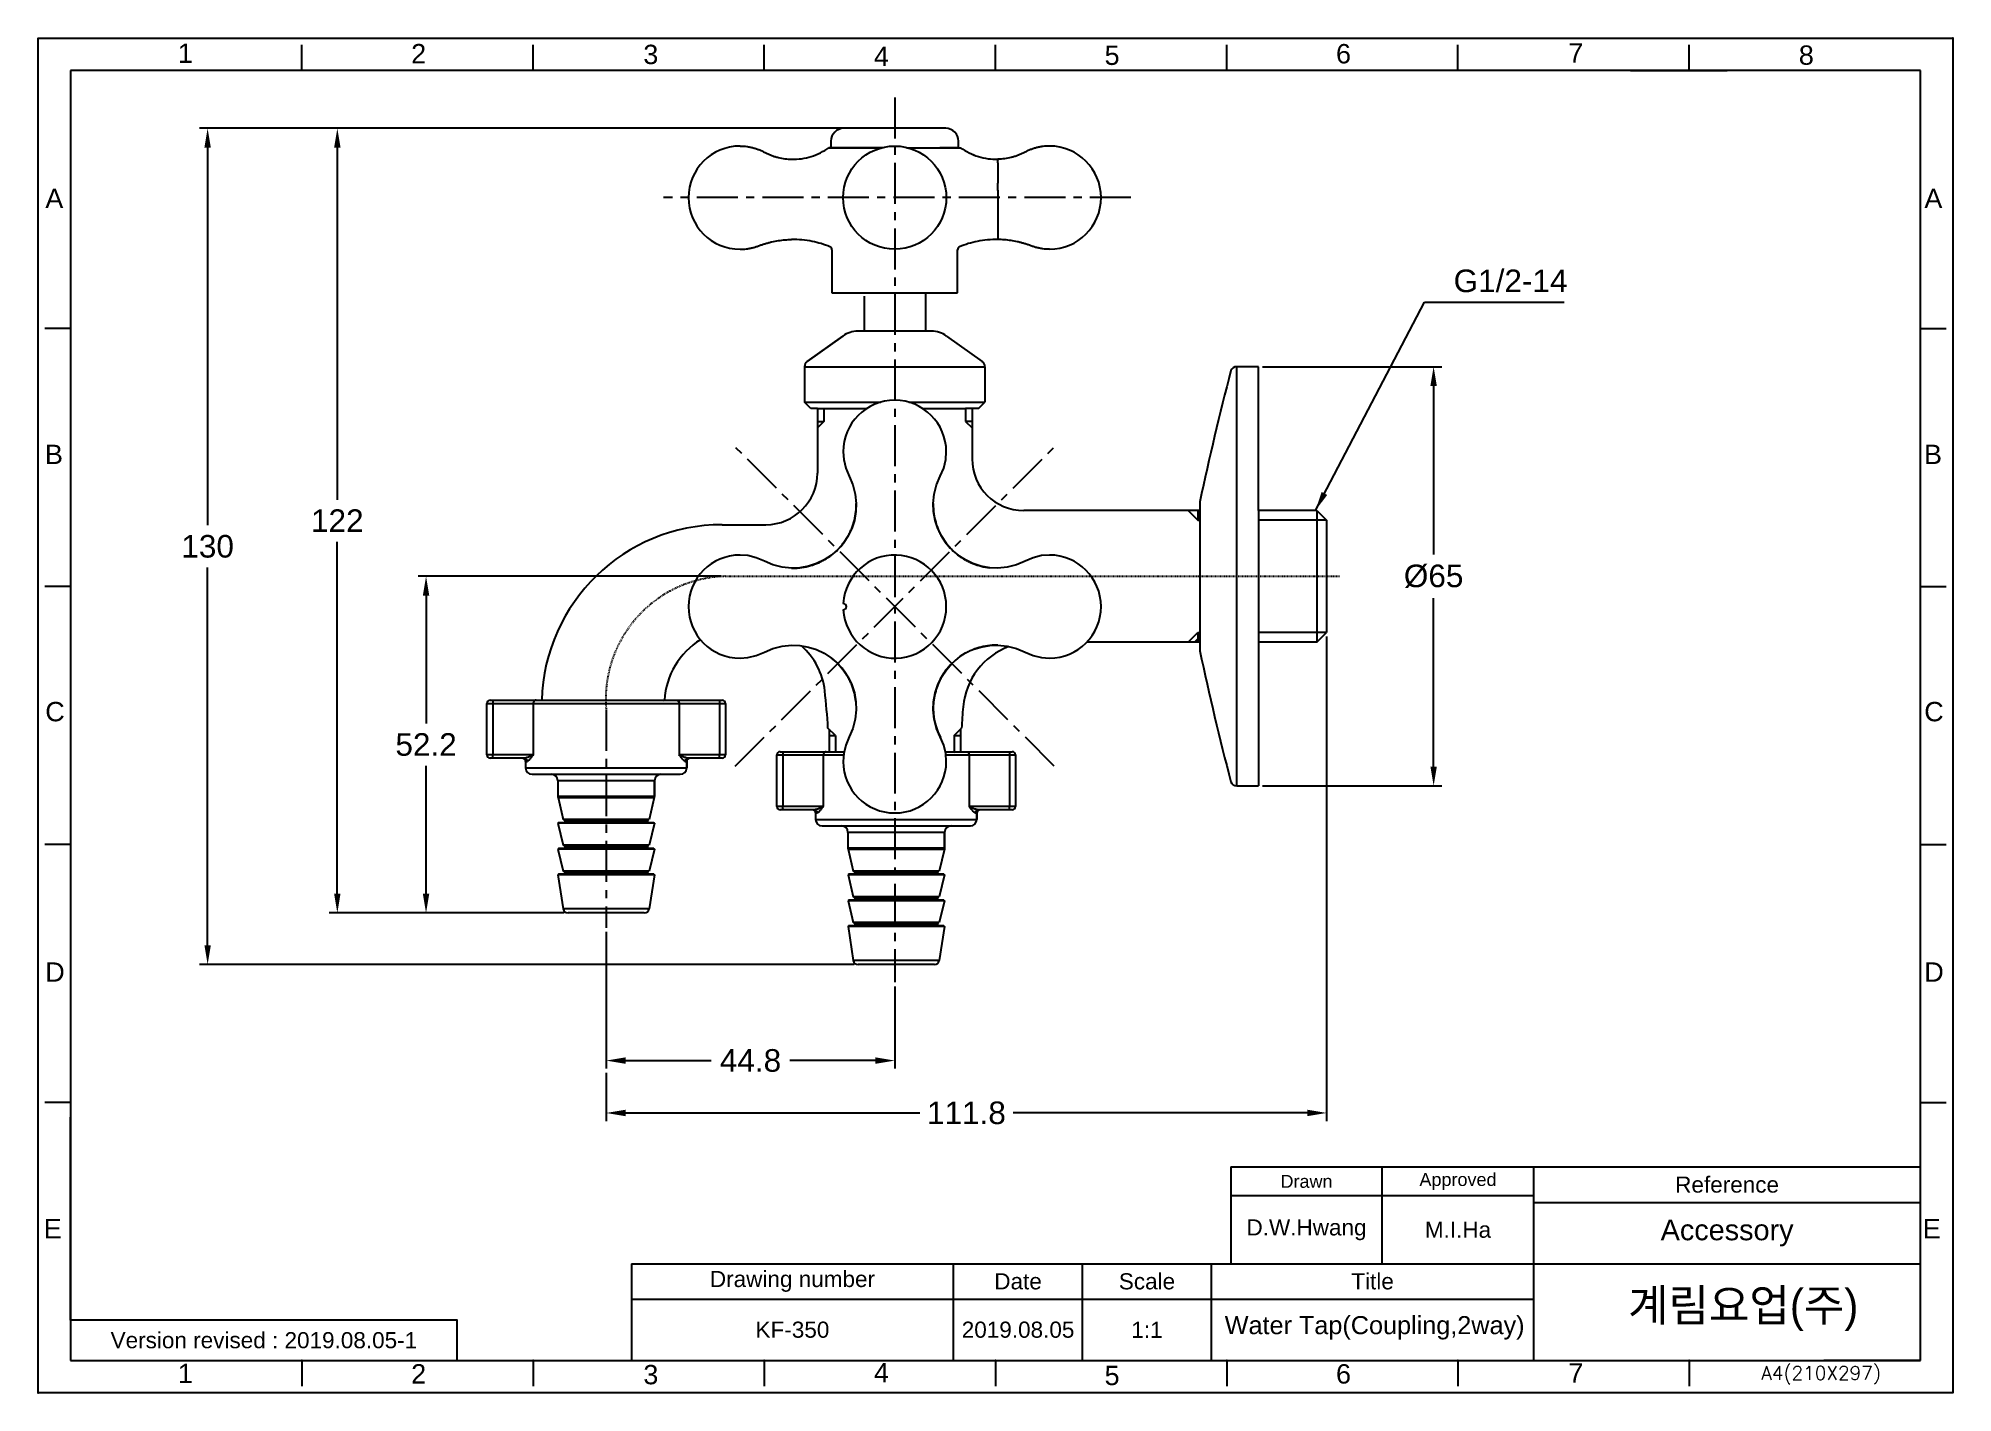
# Model space of a CAD drawing. Header units: millimetres. Extents: x 2844 to 3141, y 539 to 749.
import ezdxf

# ---------------------------------------------------------------- set-up
doc = ezdxf.new("R2010")
doc.units = ezdxf.units.MM
doc.header["$LTSCALE"] = 0.1
for name, pattern in [('CENTER', [0.6, 0.375, -0.075, 0.075, -0.075]), ('CENTERX2', [101.6, 63.5, -12.7, 12.7, -12.7]), ('PHANTOM', [0.8, 0.45, -0.05, 0.1, -0.05, 0.1, -0.05])]:
    doc.linetypes.add(name, pattern=pattern)
doc.layers.add('1', color=7, linetype='Continuous', true_color=0xffffff)
for name, color, linetype in [('2', 2, 'Continuous'), ('5', 4, 'PHANTOM'), ('CENTER', 1, 'CENTERX2'), ('DEF_LAYER_AXIS', 7, 'Continuous'), ('DEF_LAYER_ROUND_FEAT', 7, 'Continuous'), ('DIM', 3, 'Continuous'), ('FORM', 7, 'Continuous'), ('TEXT', 2, 'Continuous')]:
    doc.layers.add(name, color=color, linetype=linetype)
doc.styles.add('ROMANS', font='romans')
doc.styles.get("Standard").update_dxf_attribs({"font": 'arial.ttf'})
doc.dimstyles.new('ISO-25', dxfattribs={"dimtxt": 3.5, "dimasz": 3, "dimexe": 1.25, "dimexo": 0.625, "dimgap": 1.5, "dimtad": 1, "dimtih": 1, "dimtoh": 1, "dimdec": 1, "dimdsep": 46, "dimtxsty": 'Standard', "dimcen": 2.5, "dimclrd": 256, "dimclre": 256, "dimclrt": 256, "dimadec": 0, "dimazin": 2, "dimtfac": 1, "dimtdec": 1, "dimtmove": 0, "dimatfit": 3, "dimfxl": 1, "dimarcsym": 0})

# ---------------------------------------------------------------- blocks, each defined once
blk = doc.blocks.new('*D32')
at = {"layer": 'Defpoints', "color": 0, "transparency": 16777216}
for p in [(2870.39, 735.04), (2971.3, 735.04), (2971.3, 605.38)]:
    blk.add_point(p, dxfattribs=at)
at = {"layer": 'DIM', "lineweight": -2, "transparency": 16777216}
for p, q in [((2970.68, 735.04), (2869.14, 735.04)), ((2870.39, 732.04), (2870.39, 673.5)), ((2870.39, 608.38), (2870.39, 666.92)), ((2970.68, 605.38), (2869.14, 605.38))]:
    blk.add_line(p, q, dxfattribs=at)
at = {"layer": 'DIM', "transparency": 16777216}
for points in [[(2869.89, 732.04), (2870.89, 732.04), (2870.39, 735.04)], [(2869.89, 608.38), (2870.89, 608.38), (2870.39, 605.38)]]:
    blk.add_solid(points, dxfattribs=at)
at = {"layer": 'DIM', "transparency": 16777216, "insert": (2870.39, 670.21), "char_height": 3.5, "attachment_point": 5}
blk.add_mtext('130', dxfattribs=at)
blk = doc.blocks.new('*D33')
at = {"layer": 'Defpoints', "color": 0, "transparency": 16777216}
for p in [(2932.22, 611.06), (2976.99, 602.63), (2976.99, 590.49)]:
    blk.add_point(p, dxfattribs=at)
at = {"layer": 'DIM', "lineweight": -2, "transparency": 16777216}
for p, q in [((2932.22, 610.43), (2932.22, 589.24)), ((2976.99, 602), (2976.99, 589.24)), ((2935.22, 590.49), (2948.49, 590.49)), ((2973.99, 590.49), (2960.73, 590.49))]:
    blk.add_line(p, q, dxfattribs=at)
at = {"layer": 'DIM', "transparency": 16777216}
for points in [[(2935.22, 590.99), (2935.22, 589.99), (2932.22, 590.49)], [(2973.99, 590.99), (2973.99, 589.99), (2976.99, 590.49)]]:
    blk.add_solid(points, dxfattribs=at)
at = {"layer": 'DIM', "transparency": 16777216, "insert": (2954.61, 590.49), "char_height": 3.5, "attachment_point": 5}
blk.add_mtext('44.8', dxfattribs=at)
blk = doc.blocks.new('*D34')
at = {"layer": 'Defpoints', "color": 0, "transparency": 16777216}
for p in [(3043.99, 656.88), (2932.22, 589.24), (3043.99, 582.37)]:
    blk.add_point(p, dxfattribs=at)
at = {"layer": 'DIM', "lineweight": -2, "transparency": 16777216}
for p, q in [((3043.99, 656.25), (3043.99, 581.12)), ((2932.22, 588.61), (2932.22, 581.12)), ((2935.22, 582.37), (2980.86, 582.37)), ((3040.99, 582.37), (2995.35, 582.37))]:
    blk.add_line(p, q, dxfattribs=at)
at = {"layer": 'DIM', "transparency": 16777216}
for points in [[(2935.22, 582.87), (2935.22, 581.87), (2932.22, 582.37)], [(3040.99, 582.87), (3040.99, 581.87), (3043.99, 582.37)]]:
    blk.add_solid(points, dxfattribs=at)
at = {"layer": 'DIM', "transparency": 16777216, "insert": (2988.11, 582.37), "char_height": 3.5, "attachment_point": 5}
blk.add_mtext('111.8', dxfattribs=at)
blk = doc.blocks.new('*D35')
at = {"layer": 'Defpoints', "color": 0, "transparency": 16777216}
for p in [(2950.68, 665.58), (2904.28, 613.38), (2926.3, 613.38)]:
    blk.add_point(p, dxfattribs=at)
at = {"layer": 'DIM', "lineweight": -2, "transparency": 16777216}
for p, q in [((2950.05, 665.58), (2903.03, 665.58)), ((2904.28, 662.58), (2904.28, 642.77)), ((2904.28, 616.38), (2904.28, 636.19)), ((2925.68, 613.38), (2903.03, 613.38))]:
    blk.add_line(p, q, dxfattribs=at)
at = {"layer": 'DIM', "transparency": 16777216}
for points in [[(2903.78, 662.58), (2904.78, 662.58), (2904.28, 665.58)], [(2903.78, 616.38), (2904.78, 616.38), (2904.28, 613.38)]]:
    blk.add_solid(points, dxfattribs=at)
at = {"layer": 'DIM', "transparency": 16777216, "insert": (2904.28, 639.48), "char_height": 3.5, "attachment_point": 5}
blk.add_mtext('52.2', dxfattribs=at)
blk = doc.blocks.new('*D36')
at = {"layer": 'Defpoints', "color": 0, "transparency": 16777216}
for p in [(2890.51, 735.04), (2971.3, 735.04), (2926.3, 613.38)]:
    blk.add_point(p, dxfattribs=at)
at = {"layer": 'DIM', "lineweight": -2, "transparency": 16777216}
for p, q in [((2970.68, 735.04), (2889.26, 735.04)), ((2890.51, 732.04), (2890.51, 677.46)), ((2890.51, 616.38), (2890.51, 670.95)), ((2925.68, 613.38), (2889.26, 613.38))]:
    blk.add_line(p, q, dxfattribs=at)
at = {"layer": 'DIM', "transparency": 16777216}
for points in [[(2890.01, 732.04), (2891.01, 732.04), (2890.51, 735.04)], [(2890.01, 616.38), (2891.01, 616.38), (2890.51, 613.38)]]:
    blk.add_solid(points, dxfattribs=at)
at = {"layer": 'DIM', "transparency": 16777216, "insert": (2890.51, 674.21), "char_height": 3.5, "attachment_point": 5}
blk.add_mtext('122', dxfattribs=at)
blk = doc.blocks.new('*D39')
at = {"layer": 'Defpoints', "color": 0, "transparency": 16777216}
for p in [(3033.4, 698.08), (3060.59, 698.08), (3033.4, 633.08)]:
    blk.add_point(p, dxfattribs=at)
at = {"layer": 'DIM', "linetype": 'ByBlock', "lineweight": -2, "transparency": 16777216}
for p, q in [((3034.02, 698.08), (3061.84, 698.08)), ((3060.59, 695.08), (3060.59, 668.96)), ((3060.59, 636.08), (3060.59, 662.19)), ((3034.02, 633.08), (3061.84, 633.08))]:
    blk.add_line(p, q, dxfattribs=at)
at = {"layer": 'DIM', "transparency": 16777216}
for points in [[(3060.09, 695.08), (3061.09, 695.08), (3060.59, 698.08)], [(3060.09, 636.08), (3061.09, 636.08), (3060.59, 633.08)]]:
    blk.add_solid(points, dxfattribs=at)
at = {"layer": 'DIM', "transparency": 16777216, "insert": (3060.59, 665.58), "char_height": 3.5, "attachment_point": 5, "bg_fill": 3, "box_fill_scale": 1.1, "bg_fill_color": 256, "bg_fill_true_color": 13158600, "bg_fill_transparency": 0}
blk.add_mtext('%%C65', dxfattribs=at)

msp = doc.modelspace()

# ---------------------------------------------------------------- linework, layer by layer
at = {"color": 7, "linetype": 'Continuous'}
for p, q in [((3096.12, 744), (3064.64, 744)), ((2966.77, 732.04), (2975.01, 732.04)), ((2966.81, 732.04), (2966.77, 732.04)), ((2975.11, 732.04), (2966.81, 732.04)), ((2978.88, 732.04), (2987.17, 732.04)), ((2978.98, 732.04), (2987.21, 732.04)), ((2986.89, 732.04), (2983.99, 732.04)), ((2987.21, 732.04), (2987.17, 732.04)), ((2987.21, 732.04), (2987.17, 732.04)), ((2992.99, 730.24), (2992.99, 730.1)), ((2992.99, 729.71), (2992.99, 728.39)), ((2992.99, 728.38), (2992.99, 728.39)), ((2992.99, 728.38), (2992.99, 726.52)), ((2992.99, 725.43), (2992.99, 724.29)), ((2992.99, 724.29), (2992.99, 719.91)), ((2992.99, 719.91), (2992.99, 717.8)), ((2967.24, 716.21), (2967.24, 709.54)), ((2967.24, 716.21), (2967.24, 709.54)), ((2986.74, 709.54), (2986.74, 716.21)), ((2986.74, 709.54), (2986.74, 716.21)), ((2967.24, 709.54), (2986.74, 709.54)), ((2972.24, 709.04), (2972.24, 703.58)), ((2981.74, 709.54), (2981.74, 703.58)), ((2968.95, 702.83), (2963.41, 698.88)), ((2985.04, 702.83), (2990.57, 698.88)), ((2962.99, 698.06), (2962.99, 692.58)), ((2990.99, 698.06), (2990.99, 692.58)), ((3033.4, 675.78), (3033.4, 698.08)), ((2971.02, 676.88), (2971.01, 676.88)), ((3033.4, 675.86), (3033.4, 633.08)), ((2970.32, 673), (2970.32, 673)), ((2983.66, 673), (2983.67, 673)), ((2960.99, 666.86), (2960.99, 666.86)), ((2964.87, 667.55), (2964.87, 667.55)), ((2989.12, 667.55), (2989.12, 667.55)), ((2989.12, 654.21), (2989.12, 654.21)), ((2992.99, 654.9), (2992.99, 654.9)), ((2983.66, 648.75), (2983.67, 648.75)), ((2919.72, 636.88), (2919.72, 635.88)), ((2944.72, 636.88), (2944.72, 635.88)), ((2924.72, 633.88), (2924.72, 631.49)), ((2939.72, 633.88), (2939.72, 631.49)), ((3030.06, 633.08), (3033.4, 633.08)), ((2924.75, 631.27), (2925.54, 627.88)), ((2939.69, 631.27), (2938.9, 627.88)), ((2924.82, 627.38), (2924.74, 627.28)), ((2924.74, 627.28), (2925.54, 623.88)), ((2939.7, 627.28), (2924.74, 627.28)), ((2939.62, 627.38), (2924.82, 627.38)), ((2938.9, 627.88), (2925.54, 627.88)), ((2925.8, 627.68), (2925.6, 627.88)), ((2925.8, 627.68), (2925.8, 627.38)), ((2925.8, 627.68), (2938.64, 627.68)), ((2938.64, 627.68), (2938.84, 627.88)), ((2938.64, 627.68), (2938.64, 627.38)), ((2939.7, 627.28), (2938.9, 623.88)), ((2939.62, 627.38), (2939.7, 627.28)), ((2964.72, 628.88), (2964.72, 627.88)), ((2989.72, 628.88), (2989.72, 627.88)), ((2938.9, 623.88), (2925.54, 623.88)), ((2925.81, 623.68), (2925.61, 623.88)), ((2938.63, 623.68), (2938.83, 623.88)), ((2969.72, 625.88), (2969.72, 623.49)), ((2984.72, 625.88), (2984.72, 623.49)), ((2924.82, 623.38), (2924.74, 623.28)), ((2924.74, 623.28), (2925.54, 619.88)), ((2939.7, 623.28), (2924.74, 623.28)), ((2939.62, 623.38), (2924.82, 623.38)), ((2925.81, 623.68), (2925.81, 623.38)), ((2925.81, 623.68), (2938.63, 623.68)), ((2938.63, 623.68), (2938.63, 623.38)), ((2939.7, 623.28), (2938.9, 619.88)), ((2939.62, 623.38), (2939.7, 623.28)), ((2969.75, 623.27), (2970.54, 619.88)), ((2984.69, 623.27), (2983.9, 619.88)), ((2924.81, 619.38), (2924.74, 619.29)), ((2939.71, 619.29), (2924.74, 619.29)), ((2924.74, 619.29), (2925.56, 614.01)), ((2939.63, 619.38), (2924.81, 619.38)), ((2938.9, 619.88), (2925.54, 619.88)), ((2925.8, 619.68), (2925.6, 619.88)), ((2925.8, 619.68), (2938.64, 619.68)), ((2925.8, 619.68), (2925.8, 619.38)), ((2938.64, 619.68), (2938.84, 619.88)), ((2938.64, 619.68), (2938.64, 619.38)), ((2939.71, 619.29), (2938.88, 614.01)), ((2939.63, 619.38), (2939.71, 619.29)), ((2969.82, 619.38), (2969.74, 619.28)), ((2969.74, 619.28), (2970.54, 615.88)), ((2984.7, 619.28), (2969.74, 619.28)), ((2984.62, 619.38), (2969.82, 619.38)), ((2983.9, 619.88), (2970.54, 619.88)), ((2970.8, 619.68), (2970.6, 619.88)), ((2970.8, 619.68), (2970.8, 619.38)), ((2970.8, 619.68), (2983.64, 619.68)), ((2983.64, 619.68), (2983.84, 619.88)), ((2983.64, 619.68), (2983.64, 619.38)), ((2984.7, 619.28), (2983.9, 615.88)), ((2984.62, 619.38), (2984.7, 619.28)), ((2969.82, 615.38), (2969.74, 615.28)), ((2969.74, 615.28), (2970.54, 611.88)), ((2984.7, 615.28), (2969.74, 615.28)), ((2984.62, 615.38), (2969.82, 615.38)), ((2983.9, 615.88), (2970.54, 615.88)), ((2970.81, 615.68), (2970.61, 615.88)), ((2970.81, 615.68), (2970.81, 615.38)), ((2970.81, 615.68), (2983.63, 615.68)), ((2983.63, 615.68), (2983.83, 615.88)), ((2983.63, 615.68), (2983.63, 615.38)), ((2984.7, 615.28), (2983.9, 611.88)), ((2984.62, 615.38), (2984.7, 615.28)), ((2983.9, 611.88), (2970.54, 611.88)), ((2970.8, 611.68), (2970.6, 611.88)), ((2983.64, 611.68), (2983.84, 611.88)), ((2969.81, 611.38), (2969.74, 611.29)), ((2984.71, 611.29), (2969.74, 611.29)), ((2969.74, 611.29), (2970.56, 606.01)), ((2984.63, 611.38), (2969.81, 611.38)), ((2970.8, 611.68), (2983.64, 611.68)), ((2970.8, 611.68), (2970.8, 611.38)), ((2983.64, 611.68), (2983.64, 611.38)), ((2984.71, 611.29), (2983.88, 606.01)), ((2984.63, 611.38), (2984.71, 611.29)), ((2849.12, 550.25), (2849.12, 581.73))]:
    msp.add_line(p, q, dxfattribs=at)
at = {"color": 0, "linetype": 'ByBlock'}
for p, q in [((2964.99, 691.58), (2964.99, 681.58)), ((2988.99, 691.58), (2988.99, 683.78)), ((3024.33, 675.78), (2996.99, 675.78)), ((3043.99, 673.08), (3043.99, 658.08)), ((3024.31, 655.38), (3006.8, 655.38))]:
    msp.add_line(p, q, dxfattribs=at)
at = {"color": 0, "linetype": 'Continuous'}
msp.add_line((2950.22, 673.58), (2956.99, 673.58), dxfattribs=at)
at = {"color": 7, "linetype": 'Continuous'}
for points in [[(2968.99, 684.88), (2969.08, 683.67), (2969.4, 682.36), (2969.94, 681.09), (2970.5, 679.77), (2970.87, 678.33), (2971.01, 676.88)], [(2982.97, 676.88), (2983.11, 678.33), (2983.48, 679.77), (2984.04, 681.09), (2984.58, 682.36), (2984.9, 683.67), (2984.99, 684.88)], [(2971.01, 676.88), (2970.96, 675.62), (2970.72, 674.25), (2970.32, 673)], [(2983.67, 673), (2983.26, 674.25), (2983.02, 675.62), (2982.97, 676.88)], [(2970.32, 673), (2969.76, 671.83), (2968.99, 670.67), (2968.15, 669.72)], [(2985.83, 669.72), (2985, 670.67), (2984.23, 671.83), (2983.67, 673)], [(2960.99, 666.86), (2959.54, 667), (2958.1, 667.37), (2956.78, 667.93), (2955.51, 668.47), (2954.2, 668.79), (2952.99, 668.88)], [(2968.15, 669.72), (2967.2, 668.88), (2966.04, 668.11), (2964.87, 667.55)], [(2989.12, 667.55), (2987.94, 668.11), (2986.78, 668.88), (2985.83, 669.72)], [(3000.99, 668.88), (2999.78, 668.79), (2998.47, 668.47), (2997.2, 667.93), (2995.89, 667.37), (2994.44, 667), (2992.99, 666.86)], [(2964.87, 667.55), (2963.62, 667.15), (2962.25, 666.91), (2960.99, 666.86)], [(2992.99, 666.86), (2991.74, 666.91), (2990.36, 667.15), (2989.12, 667.55)], [(2952.99, 652.88), (2954.2, 652.97), (2955.51, 653.29), (2956.78, 653.83), (2958.1, 654.39), (2959.54, 654.76), (2960.99, 654.9)], [(2960.99, 654.9), (2962.25, 654.85), (2963.62, 654.61), (2964.87, 654.21)], [(2964.87, 654.21), (2966.04, 653.64), (2967.2, 652.87), (2968.15, 652.04)], [(2989.12, 654.21), (2990.36, 654.61), (2991.74, 654.85), (2992.99, 654.9)], [(2992.99, 654.9), (2994.44, 654.76), (2995.89, 654.39), (2997.2, 653.83), (2998.47, 653.29), (2999.78, 652.97), (3000.99, 652.88)], [(2968.15, 652.04), (2968.99, 651.09), (2969.76, 649.93), (2970.32, 648.75)], [(2983.67, 648.75), (2984.23, 649.93), (2985, 651.09), (2985.83, 652.04)], [(2970.32, 648.75), (2970.72, 647.51), (2970.96, 646.13), (2971.01, 644.88)], [(2982.97, 644.88), (2983.02, 646.13), (2983.26, 647.51), (2983.67, 648.75)], [(2971.01, 644.88), (2970.87, 643.43), (2970.5, 641.98), (2969.94, 640.67), (2969.4, 639.4), (2969.08, 638.09), (2968.99, 636.88)], [(2984.99, 636.88), (2984.9, 638.09), (2984.58, 639.4), (2984.04, 640.67), (2983.48, 641.98), (2983.11, 643.43), (2982.97, 644.88)]]:
    msp.add_lwpolyline(points, dxfattribs=at)
msp.add_circle((2976.99, 724.29), 8, dxfattribs=at)
for centre, radius, start, end in [((2952.99, 724.29), 8, 90, 270), ((2952.99, 724.29), 8, 90, 270), ((2961.21, 739.78), 9.54, 268.7224, 287.2224), ((2961.21, 739.78), 9.54, 268.7224, 287.2224), ((2961.2, 739.78), 9.54, 287.2635, 305.7588), ((2961.2, 739.78), 9.54, 287.2635, 305.7637), ((2992.79, 739.78), 9.54, 234.2332, 252.7365), ((2992.79, 739.78), 9.54, 234.2363, 252.7365), ((2992.78, 739.78), 9.54, 252.7776, 271.2776), ((2992.78, 739.78), 9.54, 252.7776, 271.2776), ((3000.99, 724.29), 8, 270, 90), ((3000.99, 724.29), 8, 270, 90), ((2957.33, 725.97), 35.67, 359.1237, 0.8761), ((2961.21, 702.79), 15.01, 78.5553, 90.819), ((2961.21, 702.79), 15.01, 78.5553, 90.819), ((2992.78, 702.79), 15.01, 89.181, 101.4447), ((2992.78, 702.79), 15.01, 89.181, 101.4447), ((2976.99, 684.88), 8, 0, 180), ((2961.23, 676.63), 9.78, 338.2164, 353.9937), ((2961.22, 676.64), 9.8, 353.9972, 357.5123), ((2961.24, 676.64), 9.78, 357.5118, 1.4267), ((2992.74, 676.64), 9.78, 178.5733, 182.4878), ((2992.77, 676.64), 9.8, 182.4873, 186.0028), ((2992.75, 676.63), 9.78, 186.0062, 201.7836), ((2961.23, 676.64), 9.79, 322.5689, 330.5381), ((2961.22, 676.64), 9.8, 330.5436, 334.5468), ((2961.24, 676.63), 9.78, 334.5466, 338.2125), ((2992.74, 676.63), 9.78, 201.7875, 205.4534), ((2992.76, 676.64), 9.8, 205.4532, 209.4564), ((2992.75, 676.64), 9.79, 209.4619, 217.4311), ((2952.99, 660.88), 8, 90, 270), ((2961.23, 676.64), 9.79, 299.4619, 307.4311), ((2961.23, 676.65), 9.8, 307.437, 322.563), ((2992.76, 676.65), 9.8, 217.437, 232.563), ((2992.75, 676.64), 9.79, 232.5689, 240.5381), ((3000.99, 660.88), 8, 270, 90), ((2961.24, 676.63), 9.78, 268.5733, 272.4882), ((2961.23, 676.65), 9.8, 272.4877, 276.0028), ((2961.24, 676.64), 9.78, 276.0063, 291.7836), ((2961.24, 676.63), 9.78, 291.7875, 295.4534), ((2961.23, 676.65), 9.8, 295.4532, 299.4564), ((2992.76, 676.65), 9.8, 240.5436, 244.5468), ((2992.75, 676.63), 9.78, 244.5466, 248.2125), ((2992.75, 676.64), 9.78, 248.2164, 263.9938), ((2992.75, 645.12), 9.79, 119.4619, 207.5155), ((2992.76, 645.11), 9.8, 115.4532, 119.4564), ((2992.75, 645.13), 9.78, 111.7875, 115.4534), ((2992.75, 645.12), 9.78, 96.0063, 111.7836), ((2992.75, 645.1), 9.8, 92.4877, 96.0028), ((2992.75, 645.13), 9.78, 88.5733, 92.4882), ((2961.23, 645.11), 9.8, 37.437, 52.563), ((2961.23, 645.12), 9.79, 29.4619, 37.4311), ((2992.75, 645.12), 9.79, 142.5689, 150.5381), ((2961.22, 645.11), 9.8, 25.4532, 29.4564), ((2961.24, 645.12), 9.78, 21.7875, 25.4534), ((2961.23, 645.12), 9.78, 6.0062, 21.7836), ((2992.75, 645.12), 9.78, 158.2164, 173.9937), ((2992.74, 645.12), 9.78, 154.5466, 158.2125), ((2992.76, 645.11), 9.8, 150.5436, 154.5468), ((2976.99, 636.88), 8, 180, 0)]:
    msp.add_arc(centre, radius, start, end, dxfattribs=at)
at = {"color": 0, "linetype": 'ByBlock'}
for centre, radius, start, end in [((2996.99, 683.78), 8, 180, 270), ((2956.99, 681.58), 8, 270, 0), ((2955.21, 646.58), 11, 6.5648, 48.3908), ((2998.55, 644.38), 11, 110.4199, 174.859), ((2866.79, 636.4), 100, 3.2297, 6.5648), ((3087.19, 636.4), 100, 174.859, 176.7703)]:
    msp.add_arc(centre, radius, start, end, dxfattribs=at)
at = {"color": 7, "linetype": 'Continuous'}
for points, knots in [([(2952.99, 732.29), (2953.34, 732.29), (2953.86, 732.25), (2954.55, 732.14), (2955.05, 732.02), (2955.55, 731.87), (2956.04, 731.69), (2956.52, 731.48), (2956.98, 731.23), (2957.45, 731.01), (2957.93, 730.82), (2958.43, 730.65), (2959.1, 730.47), (2959.95, 730.3), (2960.65, 730.25), (2960.99, 730.24)], [0, 0, 0, 0, 0.124949, 0.187456, 0.249965, 0.312473, 0.37498, 0.437488, 0.500005, 0.562516, 0.625026, 0.687536, 0.750049, 0.875025, 1, 1, 1, 1]), ([(2952.99, 732.29), (2953.34, 732.29), (2953.86, 732.25), (2954.55, 732.14), (2955.05, 732.02), (2955.55, 731.87), (2956.04, 731.69), (2956.52, 731.48), (2956.98, 731.23), (2957.45, 731.01), (2957.93, 730.82), (2958.43, 730.65), (2959.1, 730.47), (2959.95, 730.3), (2960.65, 730.25), (2960.99, 730.24)], [0, 0, 0, 0, 0.124949, 0.187456, 0.249965, 0.312473, 0.37498, 0.437488, 0.500005, 0.562516, 0.625026, 0.687536, 0.750049, 0.875025, 1, 1, 1, 1]), ([(3000.99, 732.29), (3000.65, 732.29), (3000.12, 732.25), (2999.44, 732.14), (2998.93, 732.02), (2998.43, 731.87), (2997.94, 731.69), (2997.47, 731.48), (2997.01, 731.23), (2996.54, 731.01), (2996.05, 730.82), (2995.56, 730.65), (2994.89, 730.47), (2994.03, 730.3), (2993.34, 730.25), (2992.99, 730.24)], [0, 0, 0, 0, 0.124949, 0.187456, 0.249965, 0.312473, 0.37498, 0.437488, 0.500005, 0.562516, 0.625026, 0.687536, 0.750049, 0.875025, 1, 1, 1, 1]), ([(3000.99, 732.29), (3000.65, 732.29), (3000.12, 732.25), (2999.44, 732.14), (2998.93, 732.02), (2998.43, 731.87), (2997.94, 731.69), (2997.47, 731.48), (2997.01, 731.23), (2996.54, 731.01), (2996.05, 730.82), (2995.56, 730.65), (2994.89, 730.47), (2994.03, 730.3), (2993.34, 730.25), (2992.99, 730.24)], [0, 0, 0, 0, 0.124949, 0.187456, 0.249965, 0.312473, 0.37498, 0.437488, 0.500005, 0.562516, 0.625026, 0.687536, 0.750049, 0.875025, 1, 1, 1, 1]), ([(2992.99, 729.71), (2993, 729.79), (2993, 729.92), (2993, 730.05), (2992.99, 730.1)], [0, 0, 0, 0, 0.571274, 1, 1, 1, 1]), ([(2952.99, 716.29), (2953.16, 716.29), (2953.5, 716.3), (2954.01, 716.35), (2954.52, 716.43), (2955.02, 716.54), (2955.51, 716.69), (2955.99, 716.87), (2956.47, 717.04), (2956.96, 717.19), (2957.45, 717.33), (2958.11, 717.49), (2958.95, 717.65), (2959.97, 717.76), (2960.65, 717.8), (2960.99, 717.8)], [0, 0, 0, 0, 0.062501, 0.124997, 0.187489, 0.249992, 0.312491, 0.374995, 0.4375, 0.500006, 0.562512, 0.625018, 0.750012, 0.875006, 1, 1, 1, 1]), ([(2952.99, 716.29), (2953.16, 716.29), (2953.5, 716.3), (2954.01, 716.35), (2954.52, 716.43), (2955.02, 716.54), (2955.51, 716.69), (2955.99, 716.87), (2956.47, 717.04), (2956.96, 717.19), (2957.45, 717.33), (2958.11, 717.49), (2958.95, 717.65), (2959.97, 717.76), (2960.65, 717.8), (2960.99, 717.8)], [0, 0, 0, 0, 0.062501, 0.124997, 0.187489, 0.249992, 0.312491, 0.374995, 0.4375, 0.500006, 0.562512, 0.625018, 0.750012, 0.875006, 1, 1, 1, 1]), ([(3000.99, 716.29), (3000.82, 716.29), (3000.48, 716.3), (2999.97, 716.35), (2999.47, 716.43), (2998.97, 716.54), (2998.48, 716.69), (2998, 716.87), (2997.52, 717.04), (2997.03, 717.19), (2996.53, 717.33), (2995.87, 717.49), (2995.03, 717.65), (2994.02, 717.76), (2993.33, 717.8), (2992.99, 717.8)], [0, 0, 0, 0, 0.062501, 0.124997, 0.187489, 0.249992, 0.312491, 0.374995, 0.4375, 0.500006, 0.562512, 0.625018, 0.750012, 0.875006, 1, 1, 1, 1]), ([(3000.99, 716.29), (3000.82, 716.29), (3000.48, 716.3), (2999.97, 716.35), (2999.47, 716.43), (2998.97, 716.54), (2998.48, 716.69), (2998, 716.87), (2997.52, 717.04), (2997.03, 717.19), (2996.53, 717.33), (2995.87, 717.49), (2995.03, 717.65), (2994.02, 717.76), (2993.33, 717.8), (2992.99, 717.8)], [0, 0, 0, 0, 0.062501, 0.124997, 0.187489, 0.249992, 0.312491, 0.374995, 0.4375, 0.500006, 0.562512, 0.625018, 0.750012, 0.875006, 1, 1, 1, 1])]:
    msp.add_open_spline(points, degree=3, knots=knots, dxfattribs=at)
at = {"layer": '1', "color": 1, "linetype": 'CENTER'}
msp.add_line((2950.68, 665.58), (3046, 665.58), dxfattribs=at)
msp.add_arc((2951.21, 646.53), 19.06, 91.5953, 184.9564, dxfattribs=at)
at = {"layer": '2', "color": 0}
for p, q in [((2967.09, 733.04), (2967.09, 732.04)), ((2967.24, 709.54), (2986.74, 709.54)), ((2962.99, 698.06), (2990.99, 698.06)), ((3030.06, 633.08), (3030.06, 698.08)), ((3024.33, 677.24), (3024.31, 655.38)), ((3022.49, 675.78), (3023.99, 674.28)), ((3023.99, 675.78), (3023.99, 674.28)), ((3023.99, 674.47), (3024.33, 674.81)), ((3023.99, 674.28), (3024.33, 674.28)), ((3033.31, 675.78), (3033.4, 675.86)), ((3042.49, 675.78), (3033.31, 675.78)), ((3033.4, 675.86), (3033.4, 675.78)), ((3043.99, 674.28), (3033.4, 674.28)), ((3042.49, 675.78), (3043.99, 674.28)), ((3042.49, 675.78), (3042.49, 655.38)), ((3043.99, 674.28), (3043.99, 673.08)), ((3022.49, 655.38), (3023.99, 656.88)), ((3023.99, 656.88), (3024.31, 656.88)), ((3023.99, 656.88), (3023.99, 655.38)), ((3043.99, 656.88), (3033.4, 656.88)), ((3042.49, 655.38), (3043.99, 656.88)), ((3043.99, 658.08), (3043.99, 656.88)), ((3023.47, 655.38), (3023.99, 655.91)), ((3023.99, 655.91), (3024.31, 656.22)), ((3024.31, 655.38), (3024.31, 654.18)), ((3042.49, 655.38), (3033.4, 655.38))]:
    msp.add_line(p, q, dxfattribs=at)
at = {"layer": '2', "color": 5}
msp.add_line((2941.19, 646.18), (2941.19, 646.18), dxfattribs=at)
at = {"layer": '2', "color": 0}
for centre, radius, start, end in [((2966.74, 716.21), 0.5, 360, 67.5678), ((3030.06, 697.08), 1, 90, 157.1426), ((2950.22, 645.58), 28, 90, 178.3628), ((2976.99, 660.88), 8, 183.5816, 176.4184), ((2968.99, 660.88), 0.5, 271.7908, 88.2092), ((2953.22, 645.58), 12, 122.0516, 176.1774), ((3025.31, 654.18), 1, 180, 189.1012), ((3030.06, 634.08), 1, 202.8574, 270)]:
    msp.add_arc(centre, radius, start, end, dxfattribs=at)
at = {"layer": '5'}
for p in [(3141.12, 749), (2844.12, 539)]:
    msp.add_point(p, dxfattribs=at)
at = {"layer": 'CENTER'}
for p, q in [((2976.99, 739.83), (2976.99, 602.63)), ((3013.62, 724.29), (2941.09, 724.29)), ((2952.24, 636.13), (3001.74, 685.63)), ((3001.74, 636.13), (2952.24, 685.63)), ((2932.22, 644.88), (2932.22, 611.06))]:
    msp.add_line(p, q, dxfattribs=at)
at = {"layer": 'DEF_LAYER_AXIS', "color": 7, "linetype": 'Continuous'}
for p, q in [((2913.72, 637.88), (2913.72, 645.88)), ((2950.72, 645.88), (2950.72, 637.88)), ((2958.72, 629.88), (2958.72, 637.88)), ((2995.72, 637.88), (2995.72, 629.88))]:
    msp.add_line(p, q, dxfattribs=at)
at = {"layer": 'DEF_LAYER_ROUND_FEAT', "color": 7, "linetype": 'Continuous'}
for p, q in [((2984.89, 735.04), (2969.09, 735.04)), ((2986.89, 732.04), (2986.89, 733.04)), ((2976.99, 716.29), (2976.99, 716.21)), ((2963.41, 698.88), (2968.95, 702.83)), ((2982.71, 703.58), (2971.27, 703.58)), ((2963.99, 691.58), (2962.99, 692.58)), ((2962.99, 692.58), (2974.82, 692.58)), ((2979.16, 692.58), (2990.99, 692.58)), ((2989.99, 691.58), (2990.99, 692.58)), ((2964.99, 691.58), (2963.99, 691.58)), ((2964.99, 691.58), (2972.62, 691.58)), ((2964.99, 689.58), (2965.99, 689.58)), ((2965.99, 689.58), (2964.99, 688.58)), ((2965.99, 691.58), (2965.99, 689.58)), ((2981.36, 691.58), (2988.07, 691.58)), ((2987.99, 691.58), (2987.99, 689.58)), ((2987.99, 691.5), (2988.07, 691.58)), ((2989.99, 691.58), (2987.99, 691.58)), ((2988.99, 689.58), (2987.99, 689.58)), ((2987.99, 689.58), (2988.99, 688.58)), ((2913.72, 645.88), (2950.72, 645.88)), ((2914.22, 646.38), (2950.22, 646.38)), ((2914.65, 645.88), (2914.65, 637.88)), ((2920.9, 645.88), (2920.9, 637.88)), ((2943.54, 645.88), (2943.54, 637.88)), ((2949.79, 645.88), (2949.79, 637.88)), ((2967.79, 640.88), (2966.63, 642.04)), ((2966.79, 641.88), (2966.79, 638.38)), ((2986.19, 640.88), (2987.35, 642.04)), ((2987.19, 641.88), (2987.19, 638.38)), ((2966.79, 640.88), (2967.79, 640.88)), ((2967.79, 640.88), (2967.79, 638.38)), ((2986.19, 640.88), (2986.19, 638.38)), ((2986.19, 640.88), (2987.19, 640.88)), ((2920.9, 637.88), (2913.72, 637.88)), ((2919.47, 637.38), (2914.22, 637.38)), ((2919.72, 636.88), (2919.96, 636.88)), ((2919.72, 635.88), (2944.72, 635.88)), ((2950.72, 637.88), (2943.54, 637.88)), ((2944.48, 636.88), (2944.72, 636.88)), ((2944.72, 635.88), (2944.72, 636.88)), ((2950.22, 637.38), (2944.97, 637.38)), ((2958.72, 637.88), (2969.07, 637.88)), ((2959.22, 638.38), (2969.15, 638.38)), ((2959.65, 637.88), (2959.65, 629.88)), ((2965.9, 637.88), (2965.9, 629.88)), ((2984.83, 638.38), (2995.22, 638.38)), ((2984.92, 637.88), (2995.72, 637.88)), ((2986.19, 638.18), (2986.19, 638.18)), ((2988.54, 637.88), (2988.54, 629.88)), ((2994.79, 637.88), (2994.79, 629.88)), ((2920.72, 634.88), (2943.72, 634.88)), ((2939.72, 633.88), (2924.72, 633.88)), ((2939.72, 631.49), (2939.72, 633.88)), ((2924.72, 631.49), (2924.75, 631.27)), ((2924.72, 631.49), (2939.72, 631.49)), ((2924.75, 631.27), (2939.69, 631.27)), ((2939.72, 631.49), (2939.69, 631.27)), ((2965.9, 629.88), (2958.72, 629.88)), ((2995.72, 629.88), (2988.54, 629.88)), ((2964.47, 629.38), (2959.22, 629.38)), ((2964.72, 628.88), (2964.96, 628.88)), ((2964.72, 627.88), (2989.72, 627.88)), ((2965.72, 626.88), (2988.72, 626.88)), ((2989.48, 628.88), (2989.72, 628.88)), ((2989.72, 627.88), (2989.72, 628.88)), ((2995.22, 629.38), (2989.97, 629.38)), ((2984.72, 625.88), (2969.72, 625.88)), ((2984.72, 623.49), (2984.72, 625.88)), ((2969.72, 623.49), (2969.75, 623.27)), ((2969.72, 623.49), (2984.72, 623.49)), ((2969.75, 623.27), (2984.69, 623.27)), ((2984.72, 623.49), (2984.69, 623.27)), ((2938.88, 614.01), (2925.56, 614.01)), ((2938.14, 613.38), (2926.3, 613.38)), ((2983.88, 606.01), (2970.56, 606.01)), ((2983.14, 605.38), (2971.3, 605.38))]:
    msp.add_line(p, q, dxfattribs=at)
for centre, radius, start, end in [((2969.09, 733.04), 2, 90, 180), ((2984.89, 733.04), 2, 0, 90), ((2961.2, 702.79), 15.02, 67.5678, 78.5447), ((2961.2, 702.79), 15.02, 67.5677, 78.5447), ((2966.74, 716.21), 0.5, 0, 67.5656), ((2987.24, 716.21), 0.5, 112.4344, 180), ((2987.24, 716.21), 0.5, 112.4344, 180), ((2992.78, 702.79), 15.02, 101.4553, 112.4323), ((2992.78, 702.79), 15.02, 101.4553, 112.4323), ((2971.27, 699.58), 4, 90, 125.5377), ((2982.71, 699.58), 4, 54.4623, 90), ((2963.99, 698.06), 1, 125.5377, 180), ((2989.99, 698.06), 1, 0, 54.4623), ((3451.43, 586.63), 436.59, 165.2931, 168.0351), ((3451.43, 744.53), 436.59, 191.9649, 194.7069), ((2914.22, 645.88), 0.5, 90, 180), ((2950.22, 645.88), 0.5, 0, 90), ((2950.22, 645.88), 0.5, 0, 90), ((2914.22, 637.88), 0.5, 180, 270), ((2919.22, 636.88), 0.5, 0, 90), ((2920.72, 635.88), 1, 180, 270), ((2943.72, 635.88), 1, 270, 0), ((2945.22, 636.88), 0.5, 90, 180), ((2950.22, 637.88), 0.5, 270, 0), ((2959.22, 637.88), 0.5, 90, 180), ((2995.22, 637.88), 0.5, 0, 90), ((2995.22, 637.88), 0.5, 0, 90), ((2923.72, 633.88), 1, 0, 90), ((2940.72, 633.88), 1, 90, 180), ((2925.72, 631.49), 1, 180, 193.211), ((2938.72, 631.49), 1, 346.789, 0), ((2959.22, 629.88), 0.5, 180, 270), ((2995.22, 629.88), 0.5, 270, 0), ((2964.22, 628.88), 0.5, 0, 90), ((2965.72, 627.88), 1, 180, 270), ((2968.72, 625.88), 1, 0, 90), ((2985.72, 625.88), 1, 90, 180), ((2988.72, 627.88), 1, 270, 0), ((2990.22, 628.88), 0.5, 90, 180), ((2970.72, 623.49), 1, 180, 193.211), ((2983.72, 623.49), 1, 346.789, 0), ((2926.3, 614.13), 0.75, 188.8946, 270), ((2938.14, 614.13), 0.75, 270, 351.1054), ((2971.3, 606.13), 0.75, 188.8946, 270), ((2983.14, 606.13), 0.75, 270, 351.1054)]:
    msp.add_arc(centre, radius, start, end, dxfattribs=at)
for points, knots in [([(2914.68, 646.38), (2914.68, 646.38), (2914.68, 646.38), (2914.68, 646.36), (2914.67, 646.33), (2914.66, 646.29), (2914.66, 646.23), (2914.65, 646.15), (2914.65, 646.07), (2914.65, 645.97), (2914.65, 645.91), (2914.65, 645.88)], [0, 0, 0, 0, 0.008489, 0.024374, 0.082358, 0.174795, 0.298591, 0.449038, 0.620528, 0.806753, 1, 1, 1, 1]), ([(2921.35, 646.38), (2921.29, 646.38), (2921.2, 646.36), (2921.1, 646.3), (2921.01, 646.21), (2920.92, 646.07), (2920.9, 645.94), (2920.9, 645.88)], [0, 0, 0, 0, 0.2382, 0.360213, 0.484515, 0.738989, 1, 1, 1, 1]), ([(2943.09, 646.38), (2943.15, 646.38), (2943.24, 646.36), (2943.34, 646.3), (2943.44, 646.21), (2943.52, 646.07), (2943.54, 645.94), (2943.54, 645.88)], [0, 0, 0, 0, 0.2382, 0.360213, 0.484515, 0.738989, 1, 1, 1, 1]), ([(2949.76, 646.38), (2949.76, 646.38), (2949.76, 646.38), (2949.77, 646.36), (2949.77, 646.33), (2949.78, 646.29), (2949.78, 646.23), (2949.79, 646.15), (2949.79, 646.07), (2949.79, 645.97), (2949.79, 645.91), (2949.79, 645.88)], [0, 0, 0, 0, 0.008489, 0.024374, 0.082358, 0.174795, 0.298591, 0.449038, 0.620528, 0.806753, 1, 1, 1, 1]), ([(2914.68, 637.38), (2914.68, 637.38), (2914.68, 637.38), (2914.68, 637.39), (2914.67, 637.42), (2914.66, 637.47), (2914.66, 637.53), (2914.65, 637.6), (2914.65, 637.69), (2914.65, 637.78), (2914.65, 637.85), (2914.65, 637.88)], [0, 0, 0, 0, 0.008489, 0.024374, 0.082358, 0.174795, 0.298591, 0.449038, 0.620528, 0.806753, 1, 1, 1, 1]), ([(2920.38, 637.63), (2920.23, 637.56), (2920.01, 637.48), (2919.7, 637.4), (2919.55, 637.38), (2919.47, 637.38)], [0, 0, 0, 0, 0.507993, 0.758034, 1, 1, 1, 1]), ([(2919.47, 637.38), (2919.54, 637.38), (2919.67, 637.35), (2919.83, 637.24), (2919.94, 637.07), (2919.96, 636.94), (2919.96, 636.88)], [0, 0, 0, 0, 0.247777, 0.49682, 0.747724, 1, 1, 1, 1]), ([(2920.49, 637.38), (2920.44, 637.32), (2920.34, 637.2), (2920.23, 637.06), (2920.14, 636.97), (2920.08, 636.92), (2920.02, 636.89), (2919.98, 636.88), (2919.96, 636.88)], [0, 0, 0, 0, 0.328761, 0.613685, 0.735268, 0.840447, 0.92812, 1, 1, 1, 1]), ([(2920.9, 637.88), (2920.86, 637.86), (2920.69, 637.77), (2920.51, 637.69), (2920.38, 637.63)], [0, 0, 0, 0, 0.244582, 1, 1, 1, 1]), ([(2920.9, 637.88), (2920.86, 637.84), (2920.72, 637.67), (2920.59, 637.5), (2920.49, 637.38)], [0, 0, 0, 0, 0.261633, 1, 1, 1, 1]), ([(2943.95, 637.38), (2943.92, 637.42), (2943.79, 637.59), (2943.65, 637.75), (2943.54, 637.88)], [0, 0, 0, 0, 0.236602, 1, 1, 1, 1]), ([(2944.06, 637.63), (2944.02, 637.65), (2943.84, 637.73), (2943.67, 637.81), (2943.54, 637.88)], [0, 0, 0, 0, 0.254793, 1, 1, 1, 1]), ([(2944.48, 636.88), (2944.46, 636.88), (2944.42, 636.89), (2944.37, 636.92), (2944.31, 636.97), (2944.22, 637.06), (2944.1, 637.2), (2944, 637.32), (2943.95, 637.38)], [0, 0, 0, 0, 0.07188, 0.159554, 0.264734, 0.386318, 0.671241, 1, 1, 1, 1]), ([(2944.97, 637.38), (2944.89, 637.38), (2944.74, 637.4), (2944.43, 637.48), (2944.21, 637.56), (2944.06, 637.63)], [0, 0, 0, 0, 0.241966, 0.492007, 1, 1, 1, 1]), ([(2944.48, 636.88), (2944.48, 636.94), (2944.5, 637.07), (2944.61, 637.24), (2944.78, 637.35), (2944.91, 637.38), (2944.97, 637.38)], [0, 0, 0, 0, 0.252268, 0.503171, 0.752217, 1, 1, 1, 1]), ([(2949.76, 637.38), (2949.76, 637.38), (2949.76, 637.38), (2949.77, 637.39), (2949.77, 637.42), (2949.78, 637.47), (2949.78, 637.53), (2949.79, 637.6), (2949.79, 637.69), (2949.79, 637.78), (2949.79, 637.85), (2949.79, 637.88)], [0, 0, 0, 0, 0.008489, 0.024374, 0.082358, 0.174795, 0.298591, 0.449038, 0.620528, 0.806753, 1, 1, 1, 1]), ([(2959.68, 638.38), (2959.68, 638.38), (2959.68, 638.38), (2959.68, 638.36), (2959.67, 638.33), (2959.66, 638.29), (2959.66, 638.23), (2959.65, 638.15), (2959.65, 638.07), (2959.65, 637.97), (2959.65, 637.91), (2959.65, 637.88)], [0, 0, 0, 0, 0.008489, 0.024374, 0.082358, 0.174795, 0.298591, 0.449038, 0.620528, 0.806753, 1, 1, 1, 1]), ([(2966.35, 638.38), (2966.29, 638.38), (2966.2, 638.36), (2966.1, 638.3), (2966.01, 638.21), (2965.92, 638.07), (2965.9, 637.94), (2965.9, 637.88)], [0, 0, 0, 0, 0.2382, 0.360213, 0.484515, 0.738989, 1, 1, 1, 1]), ([(2988.09, 638.38), (2988.15, 638.38), (2988.24, 638.36), (2988.34, 638.3), (2988.44, 638.21), (2988.52, 638.07), (2988.54, 637.94), (2988.54, 637.88)], [0, 0, 0, 0, 0.2382, 0.360213, 0.484515, 0.738989, 1, 1, 1, 1]), ([(2994.76, 638.38), (2994.76, 638.38), (2994.76, 638.38), (2994.77, 638.36), (2994.77, 638.33), (2994.78, 638.29), (2994.78, 638.23), (2994.79, 638.15), (2994.79, 638.07), (2994.79, 637.97), (2994.79, 637.91), (2994.79, 637.88)], [0, 0, 0, 0, 0.008489, 0.024374, 0.082358, 0.174795, 0.298591, 0.449038, 0.620528, 0.806753, 1, 1, 1, 1]), ([(2959.68, 629.38), (2959.68, 629.38), (2959.68, 629.38), (2959.68, 629.39), (2959.67, 629.42), (2959.66, 629.47), (2959.66, 629.53), (2959.65, 629.6), (2959.65, 629.69), (2959.65, 629.78), (2959.65, 629.85), (2959.65, 629.88)], [0, 0, 0, 0, 0.008489, 0.024374, 0.082358, 0.174795, 0.298591, 0.449038, 0.620528, 0.806753, 1, 1, 1, 1]), ([(2965.9, 629.88), (2965.86, 629.86), (2965.69, 629.77), (2965.51, 629.69), (2965.38, 629.63)], [0, 0, 0, 0, 0.244582, 1, 1, 1, 1]), ([(2965.9, 629.88), (2965.86, 629.84), (2965.72, 629.67), (2965.59, 629.5), (2965.49, 629.38)], [0, 0, 0, 0, 0.261633, 1, 1, 1, 1]), ([(2988.95, 629.38), (2988.92, 629.42), (2988.79, 629.59), (2988.65, 629.75), (2988.54, 629.88)], [0, 0, 0, 0, 0.236602, 1, 1, 1, 1]), ([(2989.06, 629.63), (2989.02, 629.65), (2988.84, 629.73), (2988.67, 629.81), (2988.54, 629.88)], [0, 0, 0, 0, 0.254793, 1, 1, 1, 1]), ([(2994.76, 629.38), (2994.76, 629.38), (2994.76, 629.38), (2994.77, 629.39), (2994.77, 629.42), (2994.78, 629.47), (2994.78, 629.53), (2994.79, 629.6), (2994.79, 629.69), (2994.79, 629.78), (2994.79, 629.85), (2994.79, 629.88)], [0, 0, 0, 0, 0.008489, 0.024374, 0.082358, 0.174795, 0.298591, 0.449038, 0.620528, 0.806753, 1, 1, 1, 1]), ([(2965.38, 629.63), (2965.23, 629.56), (2965.01, 629.48), (2964.7, 629.4), (2964.55, 629.38), (2964.47, 629.38)], [0, 0, 0, 0, 0.507993, 0.758034, 1, 1, 1, 1]), ([(2964.47, 629.38), (2964.54, 629.38), (2964.67, 629.35), (2964.83, 629.24), (2964.94, 629.07), (2964.96, 628.94), (2964.96, 628.88)], [0, 0, 0, 0, 0.247777, 0.49682, 0.747724, 1, 1, 1, 1]), ([(2965.49, 629.38), (2965.44, 629.32), (2965.34, 629.2), (2965.23, 629.06), (2965.14, 628.97), (2965.08, 628.92), (2965.02, 628.89), (2964.98, 628.88), (2964.96, 628.88)], [0, 0, 0, 0, 0.328761, 0.613685, 0.735268, 0.840447, 0.92812, 1, 1, 1, 1]), ([(2989.48, 628.88), (2989.46, 628.88), (2989.42, 628.89), (2989.37, 628.92), (2989.31, 628.97), (2989.22, 629.06), (2989.1, 629.2), (2989, 629.32), (2988.95, 629.38)], [0, 0, 0, 0, 0.07188, 0.159554, 0.264734, 0.386318, 0.671241, 1, 1, 1, 1]), ([(2989.97, 629.38), (2989.89, 629.38), (2989.74, 629.4), (2989.43, 629.48), (2989.21, 629.56), (2989.06, 629.63)], [0, 0, 0, 0, 0.241966, 0.492007, 1, 1, 1, 1]), ([(2989.48, 628.88), (2989.48, 628.94), (2989.5, 629.07), (2989.61, 629.24), (2989.78, 629.35), (2989.91, 629.38), (2989.97, 629.38)], [0, 0, 0, 0, 0.252268, 0.503171, 0.752217, 1, 1, 1, 1])]:
    msp.add_open_spline(points, degree=3, knots=knots, dxfattribs=at)
at = {"layer": 'FORM'}
for p, q in [((2884.99, 744), (2884.99, 748)), ((2920.87, 744), (2920.87, 748)), ((2956.74, 744), (2956.74, 748)), ((2992.62, 744), (2992.62, 748)), ((3028.49, 744), (3028.49, 748)), ((3064.37, 744), (3064.37, 748)), ((3100.24, 744), (3100.24, 748)), ((3136.12, 744), (2849.12, 744)), ((2849.12, 744), (2849.12, 544)), ((3091.12, 744), (3106.12, 744)), ((3121.12, 744), (3106.12, 744)), ((3136.12, 544), (3136.12, 744)), ((3136.12, 724), (3136.12, 744)), ((2849.12, 704), (2845.12, 704)), ((3136.12, 704), (3140.12, 704)), ((2849.12, 664), (2845.12, 664)), ((3136.12, 664), (3140.12, 664)), ((2849.12, 624), (2845.12, 624)), ((3136.12, 624), (3140.12, 624)), ((2849.12, 584), (2845.12, 584)), ((3136.12, 584), (3140.12, 584)), ((3029.12, 574), (3136.12, 574)), ((3029.12, 574), (3029.12, 559)), ((3052.62, 559), (3052.62, 574)), ((3076.12, 559), (3076.12, 574)), ((3076.12, 569.5), (3029.12, 569.5)), ((3076.12, 568.5), (3136.12, 568.5)), ((2936.13, 559), (3136.12, 559)), ((2936.13, 559), (2936.13, 544)), ((2986.12, 544), (2986.12, 559)), ((2986.12, 544), (2986.12, 559)), ((3006.12, 544), (3006.12, 559)), ((3026.12, 544), (3026.12, 559)), ((3076.12, 544), (3076.12, 559)), ((2936.13, 553.5), (3076.12, 553.5)), ((2849.12, 544), (3136.12, 544)), ((2849.12, 544), (2874.12, 544)), ((2884.99, 544), (2884.99, 540)), ((2920.87, 544), (2920.87, 540)), ((2956.74, 544), (2956.74, 540)), ((2992.62, 544), (2992.62, 540)), ((3028.49, 544), (3028.49, 540)), ((3064.37, 544), (3064.37, 540)), ((3100.24, 544), (3100.24, 540)), ((3136.12, 544), (3121.12, 544))]:
    msp.add_line(p, q, dxfattribs=at)
for points in [[(2844.12, 539), (2844.12, 749), (3141.12, 749), (3141.12, 539)], [(2849.12, 544), (2909.12, 544), (2909.12, 550.25), (2849.12, 550.25)]]:
    msp.add_lwpolyline(points, close=True, dxfattribs=at)
for p in [(2849.12, 704), (2849.12, 664), (2849.12, 624), (2849.12, 584), (2884.99, 544), (2920.87, 544), (2956.74, 544), (2992.62, 544), (3028.49, 544), (3064.37, 544), (3100.24, 544)]:
    msp.add_point(p, dxfattribs=at)
at = {"layer": 'TEXT'}
msp.add_point((3052.62, 569.5), dxfattribs=at)

# ---------------------------------------------------------------- texts
at = {"layer": '5', "style": 'ROMANS'}
msp.add_text(' A4(210X297)', height=2.1, dxfattribs=at).set_placement((3110, 541))
at = {"layer": 'DIM', "insert": (3063.69, 709.59), "char_height": 3.5, "attachment_point": 7}
msp.add_mtext('G1/2-14', dxfattribs=at)
at = {"layer": 'FORM', "char_height": 3, "attachment_point": 5}
for s, width, insert in [('1', 5, (2866.93, 746.69)), ('2', 5, (2903.13, 746.62)), ('3', 5, (2939.15, 746.48)), ('4', 5, (2974.92, 746.21)), ('5', 5, (3010.71, 746.35)), ('6', 5, (3046.61, 746.59)), ('7', 5, (3082.66, 746.74)), ('8', 5, (3118.41, 746.37)), ('A', 40, (2846.61, 724.17)), ('A', 40, (3138.12, 724.17)), ('B', 40, (2846.55, 684.49)), ('B', 40, (3138.06, 684.49)), ('C', 40, (2846.71, 644.58)), ('C', 40, (3138.21, 644.58)), ('D', 40, (2846.71, 604.22)), ('D', 40, (3138.22, 604.22)), ('E', 40, (2846.35, 564.43)), ('E', 40, (3137.86, 564.43)), ('4', 5, (2974.92, 542.09)), ('7', 5, (3082.66, 542.04)), ('1', 5, (2866.93, 541.99)), ('2', 5, (2903.13, 541.92)), ('3', 5, (2939.15, 541.78)), ('5', 5, (3010.71, 541.65)), ('6', 5, (3046.61, 541.89))]:
    msp.add_mtext_dynamic_manual_height_columns(s, width=width, gutter_width=12.5, heights=[0], dxfattribs=dict(at, insert=insert))
at = {"layer": 'TEXT', "attachment_point": 5}
for s, width, insert, char_height in [('Drawn', 23.5, (3040.87, 571.75), 2), ('Approved', 23.5, (3064.37, 571.75), 2), ('Reference', 60, (3106.12, 571.25), 2.5), ('D.W.Hwang', 23.5, (3040.87, 564.25), 2.5), ('M.I.Ha', 23.5, (3064.37, 564.25), 2.5), ('Accessory', 60, (3106.12, 563.75), 3.2), ('Drawing number', 50, (2961.12, 556.25), 2.5), ('Date', 20, (2996.12, 556.25), 2.5), ('Scale', 20, (3016.12, 556.25), 2.5), ('Title', 50, (3051.12, 556.25), 2.5), ('2019.08.05', 20, (2996.12, 548.75), 2.5), ('1:1', 20, (3016.12, 548.75), 2.5), ('Version revised : 2019.08.05-1', 60, (2879.12, 547.12), 2.5)]:
    msp.add_mtext_dynamic_manual_height_columns(s, width=width, gutter_width=12.5, heights=[0], dxfattribs=dict(at, insert=insert, char_height=char_height))
at = {"layer": 'TEXT', "linetype": 'CENTERX2', "attachment_point": 5}
for s, width, insert, char_height in [('{\\fHYGothic-Medium|b0|i0|c129|p18;계림요업(주)}', 60, (3108.62, 551.8), 5), ('KF-350', 49.9939, (2961.12, 548.75), 2.5), ('Water Tap(Coupling,2way)', 50, (3051.44, 549.05), 2.8)]:
    msp.add_mtext_dynamic_manual_height_columns(s, width=width, gutter_width=12.5, heights=[0], dxfattribs=dict(at, insert=insert, char_height=char_height))

# ---------------------------------------------------------------- dimensions: what is measured, and where the dimension line sits
at = {"layer": 'DIM'}
for base, p1, text, picture, middle in [((2870.39, 735.04), (2971.3, 605.38), '130', '*D32', (2870.39, 670.21)), ((2890.51, 735.04), (2926.3, 613.38), '122', '*D36', (2890.51, 674.21))]:
    dim = msp.add_linear_dim(base=base, p1=p1, p2=(2971.3, 735.04), angle=90, text=text, dimstyle='ISO-25', dxfattribs=at)
    dim.commit()
    dim.dimension.update_dxf_attribs({"geometry": picture, "text_midpoint": middle, "dimtype": 160})
dim = msp.add_linear_dim(base=(2904.28, 613.38), p1=(2950.68, 665.58), p2=(2926.3, 613.38), angle=90, dimstyle='ISO-25', dxfattribs=at)
dim.commit()
dim.dimension.update_dxf_attribs({"geometry": '*D35', "text_midpoint": (2904.28, 639.48)})
for base, p1, p2, picture, middle in [((3043.99, 582.37), (2932.22, 589.24), (3043.99, 656.88), '*D34', (2988.11, 582.37)), ((2976.99, 590.49), (2932.22, 611.06), (2976.99, 602.63), '*D33', (2954.61, 590.49))]:
    dim = msp.add_linear_dim(base=base, p1=p1, p2=p2, dimstyle='ISO-25', override={"dimtad": 0}, dxfattribs=at)
    dim.commit()
    dim.dimension.update_dxf_attribs({"geometry": picture, "text_midpoint": middle})

# ---------------------------------------------------------------- leaders
at = {"layer": 'DIM', "annotation_type": 0, "has_hookline": 1, "hookline_direction": 0, "text_width": 17.17}
msp.add_leader([(3042.25, 675.77), (3059.19, 708.09), (3062.19, 708.09)], dimstyle='ISO-25', override={"dimgap": 1.5, "dimtad": 1}, dxfattribs=at)

# ---------------------------------------------------------------- next in the draw order: dimensions: what is measured, and where the dimension line sits
at = {"layer": 'DIM'}
dim = msp.add_linear_dim(base=(3060.59, 698.08), p1=(3033.4, 633.08), p2=(3033.4, 698.08), angle=90, text='%%C<>', dimstyle='ISO-25', override={"dimfxl": 1.25, "dimtfill": 1, "dimarcsym": 1}, dxfattribs=at)
dim.commit()
dim.dimension.update_dxf_attribs({"geometry": '*D39', "text_midpoint": (3060.59, 665.58)})

# ---------------------------------------------------------------- next in the draw order: linework, layer by layer
at = {"color": 7, "linetype": 'Continuous'}
msp.add_line((3033.4, 698.08), (3030.06, 698.08), dxfattribs=at)

doc.saveas('drawing.dxf')
